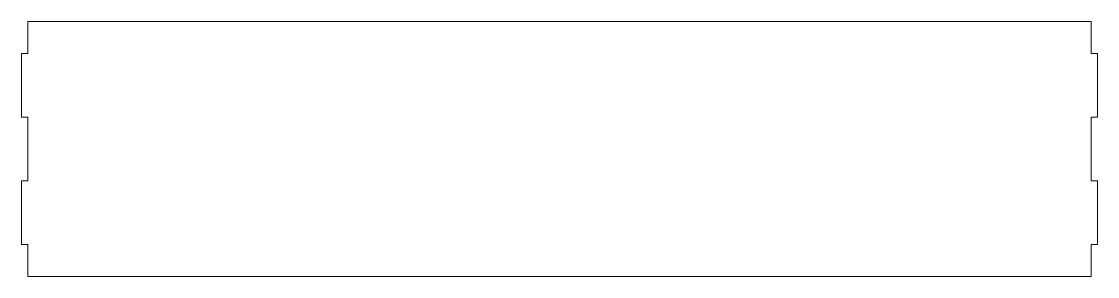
# Model space of a CAD drawing. Header units: millimetres. Extents: x -3 to 503, y 0 to 120.
import ezdxf

# ---------------------------------------------------------------- set-up
doc = ezdxf.new("R2010")
doc.units = ezdxf.units.MM

msp = doc.modelspace()

# ---------------------------------------------------------------- linework, layer by layer
at = {"color": 7, "linetype": 'Continuous', "lineweight": 15}
for p, q in [((0, 120), (0, 105)), ((500, 120), (0, 120)), ((500, 105), (500, 120)), ((-3, 105), (0, 105)), ((-3, 75), (-3, 105)), ((503, 105), (500, 105)), ((503, 105), (503, 75)), ((-3, 75), (0, 75)), ((0, 75), (0, 45)), ((500, 45), (500, 75)), ((503, 75), (500, 75)), ((-3, 45), (0, 45)), ((-3, 15), (-3, 45)), ((503, 45), (500, 45)), ((503, 45), (503, 15)), ((-3, 15), (0, 15)), ((0, 15), (0, 0)), ((500, 0), (500, 15)), ((503, 15), (500, 15)), ((0, 0), (500, 0))]:
    msp.add_line(p, q, dxfattribs=at)

doc.saveas('drawing.dxf')
